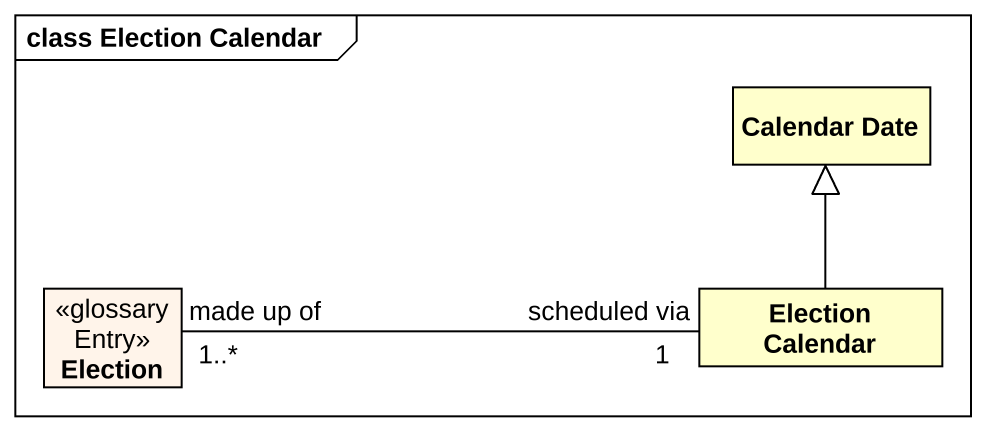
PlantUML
@startuml
mainframe class Election Calendar
hide circle
hide empty members
class "Calendar Date" as Calendar_Date
class Election <<glossaryEntry>> #FFF4EA
class "Election Calendar" as Election_Calendar
Election "made up of\n1..*" -right- "scheduled via\n1" Election_Calendar
Election_Calendar -up-|> Calendar_Date
@enduml
